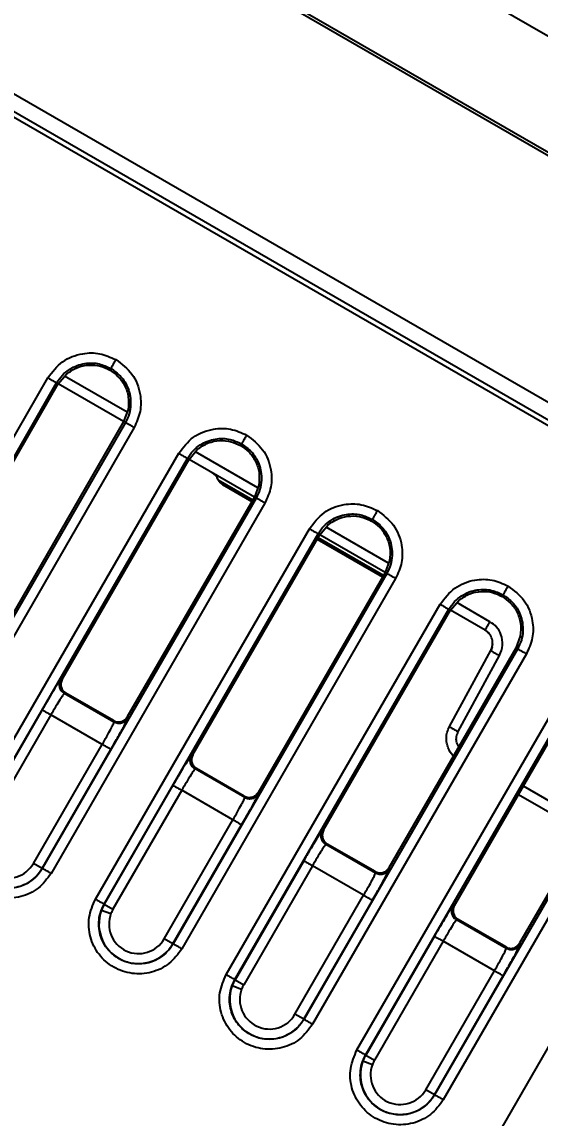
# Model space of a CAD drawing. Header units: millimetres. Extents: x 3916 to 10869, y 6515 to 11511.
# Drawn here: x 7031.68 to 7041.97, y 8816.11 to 8837.9 of the extents above; entities that cross this region are included whole.
import ezdxf

# ---------------------------------------------------------------- set-up
doc = ezdxf.new("R2010")
doc.units = ezdxf.units.MM
doc.header["$LTSCALE"] = 50
doc.header["$PDSIZE"] = -1
doc.layers.add('dim', color=4, linetype='Continuous', lineweight=18)
doc.styles.add('SLDTEXTSTYLE0', font='GULIM.TTC')
doc.dimstyles.new('ISO-25', dxfattribs={"dimtxt": 2.5, "dimasz": 2.5, "dimexe": 1.25, "dimexo": 0.625, "dimtad": 1, "dimtxsty": 'SLDTEXTSTYLE0', "dimcen": 2.5, "dimadec": 0, "dimazin": 0, "dimtfac": 1, "dimtmove": 0, "dimatfit": 3, "dimfxl": 0, "dimarcsym": 0})

# ---------------------------------------------------------------- blocks, each defined once
blk = doc.blocks.new('*D25')
at = {"layer": 'Defpoints', "color": 0}
for p in [(7076.309, 10374.327), (7037.279, 8872.803), (6982.133, 8777.288), (6894.787, 8441.677), (7076.309, 7240.741)]:
    blk.add_point(p, dxfattribs=at)
at = {"layer": 'dim', "color": 0, "lineweight": -2, "ltscale": 2}
blk.add_line((6975.883, 8766.463), (6798.441, 8459.124), dxfattribs=at)
blk.add_arc((7076.309, 8940.406), 530.736, 245.39976, 264.60024, dxfattribs=at)
at = {"layer": 'dim', "color": 0}
for points in [[(6859.194, 8465.247), (6851.55, 8450.437), (6810.941, 8480.775)], [(7025.972, 8403.701), (7026.757, 8420.349), (7076.309, 8409.669)]]:
    blk.add_solid(points, dxfattribs=at)
at = {"layer": 'dim', "color": 0, "insert": (6949.006, 8465.304), "char_height": 50, "attachment_point": 5, "rotation": 345, "style": 'SLDTEXTSTYLE0'}
blk.add_mtext('30%%d', dxfattribs=at)
blk = doc.blocks.new('*D27')
at = {"layer": 'Defpoints', "color": 0}
for p in [(6767.678, 9545.787), (7076.309, 9545.787), (7009.706, 8825.045)]:
    blk.add_point(p, dxfattribs=at)
at = {"layer": 'dim', "color": 0, "lineweight": -2, "ltscale": 2}
for p, q in [((7063.809, 9545.787), (6742.678, 9545.787)), ((6767.678, 8875.045), (6767.678, 9495.787)), ((6997.206, 8825.045), (6742.678, 8825.045))]:
    blk.add_line(p, q, dxfattribs=at)
at = {"layer": 'dim', "color": 0}
for points in [[(6776.012, 9495.787), (6759.345, 9495.787), (6767.678, 9545.787)], [(6759.345, 8875.045), (6776.012, 8875.045), (6767.678, 8825.045)]]:
    blk.add_solid(points, dxfattribs=at)
at = {"layer": 'dim', "color": 0, "insert": (6725.428, 9185.416), "char_height": 50, "attachment_point": 5, "rotation": 90, "style": 'SLDTEXTSTYLE0'}
blk.add_mtext('720,74', dxfattribs=at)
blk = doc.blocks.new('_Oblique')
at = {"color": 0, "linetype": 'ByBlock', "lineweight": -2}
blk.add_line((-0.5, -0.5), (0.5, 0.5), dxfattribs=at)
blk = doc.blocks.new('*D30')
at = {"layer": 'Defpoints', "color": 0}
for p in [(7009.706, 8825.045), (7076.309, 8670.617), (7009.706, 8645.617)]:
    blk.add_point(p, dxfattribs=at)
at = {"layer": 'dim', "color": 0, "lineweight": -2, "ltscale": 2}
for p, q in [((7009.706, 8812.545), (7009.706, 8620.617)), ((7076.309, 8658.117), (7076.309, 8620.617)), ((7009.706, 8645.617), (6743.86, 8645.617)), ((7076.309, 8645.617), (7009.706, 8645.617)), ((7059.706, 8645.617), (7109.706, 8645.617))]:
    blk.add_line(p, q, dxfattribs=at)
at = {"layer": 'dim', "color": 0, "lineweight": -2, "xscale": 50, "yscale": 50, "zscale": 50, "rotation": 180}
blk.add_blockref('_Oblique', (7009.706, 8645.617), dxfattribs=at)
at = {"layer": 'dim', "color": 0, "lineweight": -2, "xscale": 50, "yscale": 50, "zscale": 50}
blk.add_blockref('_Oblique', (7076.309, 8645.617), dxfattribs=at)
at = {"layer": 'dim', "color": 0, "insert": (6821.91, 8687.867), "char_height": 50, "attachment_point": 5, "style": 'SLDTEXTSTYLE0'}
blk.add_mtext('66,6', dxfattribs=at)
blk = doc.blocks.new('*D38')
at = {"layer": 'Defpoints', "color": 0}
for p in [(6978.468, 10706.054), (7076.309, 10374.327), (6982.133, 10314.286), (7037.279, 10218.771), (7076.309, 7240.741)]:
    blk.add_point(p, dxfattribs=at)
at = {"layer": 'dim', "color": 0, "lineweight": -2, "ltscale": 2}
for p, q in [((7076.309, 10386.827), (7076.309, 10739.614)), ((6975.883, 10325.111), (6782.087, 10660.777))]:
    blk.add_line(p, q, dxfattribs=at)
blk.add_arc((7076.309, 10151.168), 563.445, 95.08608, 114.91392, dxfattribs=at)
at = {"layer": 'dim', "color": 0}
for points in [[(7026.728, 10704.07), (7025.989, 10720.72), (7076.309, 10714.614)], [(6835.112, 10669.575), (6842.797, 10654.786), (6794.587, 10639.126)]]:
    blk.add_solid(points, dxfattribs=at)
at = {"layer": 'dim', "color": 0, "insert": (6920.417, 10732.965), "char_height": 50, "attachment_point": 5, "rotation": 15, "style": 'SLDTEXTSTYLE0'}
blk.add_mtext('30%%d', dxfattribs=at)

msp = doc.modelspace()

# ---------------------------------------------------------------- linework, layer by layer
at = {"color": 7, "linetype": 'Continuous', "lineweight": 25}
for p, q in [((7055.461, 8829.921), (6990.657, 8867.335)), ((7054.461, 8828.189), (6989.657, 8865.603)), ((6993.759, 8863.178), (7049.812, 8830.816)), ((6991.634, 8859.497), (7047.687, 8827.135)), ((7021.655, 8841.703), (7047.488, 8826.789)), ((7021.708, 8841.787), (7047.537, 8826.875)), ((7033.425, 8830.981), (7033.444, 8831.015)), ((7027.943, 8823.467), (7032.194, 8830.828)), ((7032.4, 8830.707), (7032.562, 8830.902)), ((7033.768, 8830.142), (7032.526, 8830.859)), ((7028.115, 8823.366), (7032.366, 8830.726)), ((7029.878, 8826.334), (7032.4, 8830.707)), ((7032.4, 8830.707), (7032.366, 8830.726)), ((7033.699, 8829.957), (7032.4, 8830.707)), ((7033.787, 8830.195), (7033.699, 8829.957)), ((7033.733, 8829.937), (7029.484, 8822.575)), ((7033.699, 8829.957), (7031.173, 8825.587)), ((7033.733, 8829.937), (7033.699, 8829.957)), ((7033.907, 8829.839), (7029.658, 8822.477)), ((7036.023, 8829.481), (7036.042, 8829.515)), ((7030.541, 8821.967), (7034.792, 8829.328)), ((7034.998, 8829.207), (7035.16, 8829.402)), ((7036.366, 8828.642), (7035.124, 8829.359)), ((7030.713, 8821.866), (7034.965, 8829.226)), ((7032.476, 8824.834), (7034.998, 8829.207)), ((7034.998, 8829.207), (7034.965, 8829.226)), ((7036.297, 8828.457), (7034.998, 8829.207)), ((7035.58, 8828.802), (7036.267, 8828.405)), ((7035.664, 8828.707), (7036.247, 8828.37)), ((7036.385, 8828.695), (7036.297, 8828.457)), ((7036.331, 8828.437), (7032.082, 8821.075)), ((7036.297, 8828.457), (7033.771, 8824.087)), ((7036.331, 8828.437), (7036.297, 8828.457)), ((7036.505, 8828.339), (7032.256, 8820.977)), ((7038.621, 8827.981), (7038.64, 8828.015)), ((7033.139, 8820.467), (7037.39, 8827.828)), ((7037.596, 8827.707), (7037.758, 8827.902)), ((7038.964, 8827.142), (7037.723, 8827.859)), ((7033.311, 8820.366), (7037.563, 8827.726)), ((7035.075, 8823.334), (7037.596, 8827.707)), ((7037.546, 8827.62), (7038.845, 8826.87)), ((7037.596, 8827.707), (7037.563, 8827.726)), ((7037.566, 8827.655), (7038.865, 8826.905)), ((7038.895, 8826.957), (7037.596, 8827.707)), ((7038.983, 8827.195), (7038.895, 8826.957)), ((7038.929, 8826.937), (7034.681, 8819.575)), ((7038.895, 8826.957), (7036.369, 8822.587)), ((7038.929, 8826.937), (7038.895, 8826.957)), ((7039.103, 8826.839), (7034.855, 8819.477)), ((7038.287, 8810.853), (7047.488, 8826.789)), ((7041.219, 8826.481), (7041.238, 8826.515)), ((7035.737, 8818.967), (7039.988, 8826.328)), ((7035.909, 8818.866), (7040.161, 8826.226)), ((7040.194, 8826.207), (7040.161, 8826.226)), ((7040.194, 8826.207), (7040.356, 8826.402)), ((7040.978, 8825.979), (7040.321, 8826.359)), ((7037.673, 8821.834), (7040.194, 8826.207)), ((7040.88, 8825.811), (7040.194, 8826.207)), ((7040.88, 8825.811), (7040.953, 8825.752)), ((7041.581, 8825.695), (7041.493, 8825.457)), ((7041.527, 8825.437), (7037.279, 8818.075)), ((7041.493, 8825.457), (7038.967, 8821.087)), ((7040.173, 8823.895), (7040.994, 8825.408)), ((7041.02, 8825.474), (7040.994, 8825.408)), ((7041.03, 8825.54), (7041.024, 8825.498)), ((7041.527, 8825.437), (7041.493, 8825.457)), ((7041.701, 8825.339), (7037.453, 8817.977)), ((7040.346, 8823.795), (7041.167, 8825.308)), ((7032.476, 8824.834), (7032.446, 8824.826)), ((7038.335, 8817.467), (7042.587, 8824.828)), ((7038.507, 8817.366), (7042.759, 8824.726)), ((7040.271, 8820.334), (7042.792, 8824.707)), ((7032.55, 8824.561), (7032.519, 8824.553)), ((7033.506, 8823.983), (7032.519, 8824.553)), ((7033.498, 8824.014), (7032.55, 8824.561)), ((7032.08, 8824.229), (7030.715, 8821.864)), ((7032.254, 8824.129), (7030.889, 8821.765)), ((7033.272, 8823.541), (7032.254, 8824.129)), ((7033.779, 8824.056), (7033.771, 8824.087)), ((7033.506, 8823.983), (7033.498, 8824.014)), ((7044.125, 8823.937), (7039.877, 8816.575)), ((7044.299, 8823.839), (7040.051, 8816.477)), ((7044.091, 8823.957), (7041.566, 8819.587)), ((7031.907, 8821.177), (7033.272, 8823.541)), ((7032.08, 8821.077), (7033.445, 8823.441)), ((7035.075, 8823.334), (7035.044, 8823.326)), ((7035.148, 8823.061), (7035.117, 8823.053)), ((7036.104, 8822.483), (7035.117, 8823.053)), ((7036.096, 8822.514), (7035.148, 8823.061)), ((7034.679, 8822.729), (7033.313, 8820.364)), ((7034.852, 8822.629), (7033.487, 8820.265)), ((7035.87, 8822.041), (7034.852, 8822.629)), ((7036.104, 8822.483), (7036.096, 8822.514)), ((7036.378, 8822.556), (7036.369, 8822.587)), ((7042.84, 8821.792), (7041.543, 8822.541)), ((7042.938, 8821.961), (7041.641, 8822.71)), ((7034.505, 8819.677), (7035.87, 8822.041)), ((7034.678, 8819.577), (7036.043, 8821.941)), ((7037.673, 8821.834), (7037.642, 8821.826)), ((7037.746, 8821.561), (7037.715, 8821.553)), ((7038.703, 8820.983), (7037.715, 8821.553)), ((7038.694, 8821.014), (7037.746, 8821.561)), ((7037.277, 8821.229), (7035.912, 8818.864)), ((7032.08, 8821.077), (7031.907, 8821.177)), ((7032.08, 8821.077), (7032.082, 8821.075)), ((7037.45, 8821.129), (7036.085, 8818.765)), ((7038.468, 8820.541), (7037.45, 8821.129)), ((7038.703, 8820.983), (7038.694, 8821.014)), ((7038.976, 8821.056), (7038.967, 8821.087)), ((7033.313, 8820.364), (7033.311, 8820.366)), ((7033.313, 8820.364), (7033.487, 8820.265)), ((7037.103, 8818.177), (7038.468, 8820.541)), ((7037.276, 8818.077), (7038.641, 8820.441)), ((7040.271, 8820.334), (7040.24, 8820.326)), ((7033.258, 8820.248), (7033.445, 8820.177)), ((7040.344, 8820.061), (7040.313, 8820.053)), ((7041.301, 8819.483), (7040.313, 8820.053)), ((7041.292, 8819.514), (7040.344, 8820.061)), ((7039.875, 8819.729), (7038.51, 8817.364)), ((7034.678, 8819.577), (7034.505, 8819.677)), ((7034.678, 8819.577), (7034.681, 8819.575)), ((7040.048, 8819.629), (7038.683, 8817.265)), ((7041.066, 8819.041), (7040.048, 8819.629)), ((7041.301, 8819.483), (7041.292, 8819.514)), ((7041.574, 8819.556), (7041.566, 8819.587)), ((7039.701, 8816.677), (7041.066, 8819.041)), ((7035.912, 8818.864), (7035.909, 8818.866)), ((7035.912, 8818.864), (7036.085, 8818.765)), ((7039.874, 8816.577), (7041.239, 8818.941)), ((7035.856, 8818.748), (7036.043, 8818.677)), ((7037.276, 8818.077), (7037.103, 8818.177)), ((7037.276, 8818.077), (7037.279, 8818.075)), ((7038.51, 8817.364), (7038.507, 8817.366)), ((7038.51, 8817.364), (7038.683, 8817.265)), ((7038.454, 8817.248), (7038.642, 8817.177)), ((7039.874, 8816.577), (7039.701, 8816.677)), ((7039.874, 8816.577), (7039.877, 8816.575))]:
    msp.add_line(p, q, dxfattribs=at)
for centre, radius, start, end in [((7035.304, 8828.684), 0.3, 23.1301, 60), ((7035.764, 8828.88), 0.2, 203.1301, 240), ((7031.398, 8821.471), 0.588, 159.4177, 330), ((7031.398, 8821.471), 0.788, 249.3434, 330), ((7033.996, 8819.971), 0.788, 150, 159.4177), ((7033.996, 8819.971), 0.788, 159.4177, 249.3434), ((7033.996, 8819.971), 0.588, 159.4177, 330), ((7033.996, 8819.971), 0.588, 150, 159.4177), ((7033.996, 8819.971), 0.788, 249.3434, 330), ((7036.594, 8818.471), 0.788, 150, 159.4177), ((7036.594, 8818.471), 0.788, 159.4177, 249.3434), ((7036.594, 8818.471), 0.588, 159.4177, 330), ((7036.594, 8818.471), 0.588, 150, 159.4177), ((7036.594, 8818.471), 0.788, 249.3434, 330), ((7039.192, 8816.971), 0.788, 150, 159.4185), ((7039.192, 8816.971), 0.788, 159.4185, 249.3442), ((7039.192, 8816.971), 0.588, 159.4185, 330), ((7039.192, 8816.971), 0.588, 150, 159.4185), ((7039.192, 8816.971), 0.788, 249.3442, 330)]:
    msp.add_arc(centre, radius, start, end, dxfattribs=at)
for points, knots in [([(7032.194, 8830.828), (7032.283, 8830.944), (7032.46, 8831.176), (7032.852, 8831.325), (7033.231, 8831.33), (7033.44, 8831.236), (7033.545, 8831.189)], [0, 0, 0, 0, 0.2796327, 0.5592479, 0.7796227, 1, 1, 1, 1]), ([(7032.366, 8830.726), (7032.402, 8830.779), (7032.472, 8830.883), (7032.615, 8830.997), (7032.768, 8831.075), (7032.968, 8831.127), (7033.207, 8831.124), (7033.369, 8831.049), (7033.444, 8831.015)], [0, 0, 0, 0, 0.15501, 0.30151, 0.439496, 0.568963, 0.801355, 1, 1, 1, 1]), ([(7032.562, 8830.902), (7032.633, 8830.951), (7032.769, 8831.046), (7033.009, 8831.091), (7033.234, 8831.072), (7033.363, 8831.011), (7033.425, 8830.981)], [0, 0, 0, 0, 0.277723, 0.536992, 0.777764, 1, 1, 1, 1]), ([(7033.545, 8831.189), (7033.53, 8831.164), (7033.501, 8831.114), (7033.468, 8831.057), (7033.448, 8831.022), (7033.445, 8831.017), (7033.444, 8831.015)], [0, 0, 0, 0, 0.279615, 0.559262, 0.77963, 1, 1, 1, 1]), ([(7033.444, 8831.015), (7033.511, 8830.967), (7033.657, 8830.864), (7033.779, 8830.659), (7033.834, 8830.46), (7033.843, 8830.288), (7033.815, 8830.107), (7033.761, 8829.995), (7033.733, 8829.937)], [0, 0, 0, 0, 0.1986445, 0.4310362, 0.5605039, 0.6984897, 0.8449898, 1, 1, 1, 1]), ([(7033.545, 8831.189), (7033.661, 8831.101), (7033.894, 8830.923), (7034.043, 8830.532), (7034.048, 8830.152), (7033.954, 8829.943), (7033.907, 8829.839)], [0, 0, 0, 0, 0.279628, 0.559243, 0.779619, 1, 1, 1, 1]), ([(7033.425, 8830.981), (7033.481, 8830.943), (7033.599, 8830.862), (7033.728, 8830.677), (7033.809, 8830.446), (7033.794, 8830.28), (7033.787, 8830.195)], [0, 0, 0, 0, 0.222236, 0.463008, 0.722277, 1, 1, 1, 1]), ([(7034.792, 8829.328), (7034.881, 8829.444), (7035.058, 8829.676), (7035.45, 8829.825), (7035.829, 8829.83), (7036.038, 8829.736), (7036.143, 8829.689)], [0, 0, 0, 0, 0.2796327, 0.5592479, 0.7796227, 1, 1, 1, 1]), ([(7034.965, 8829.226), (7035, 8829.279), (7035.07, 8829.383), (7035.213, 8829.497), (7035.366, 8829.575), (7035.566, 8829.627), (7035.805, 8829.624), (7035.967, 8829.549), (7036.042, 8829.515)], [0, 0, 0, 0, 0.15501, 0.30151, 0.439496, 0.568963, 0.801355, 1, 1, 1, 1]), ([(7035.16, 8829.402), (7035.231, 8829.451), (7035.367, 8829.546), (7035.607, 8829.591), (7035.832, 8829.572), (7035.961, 8829.511), (7036.023, 8829.481)], [0, 0, 0, 0, 0.277723, 0.536992, 0.777764, 1, 1, 1, 1]), ([(7036.143, 8829.689), (7036.128, 8829.664), (7036.099, 8829.614), (7036.066, 8829.557), (7036.046, 8829.522), (7036.043, 8829.517), (7036.042, 8829.515)], [0, 0, 0, 0, 0.2796152, 0.5592618, 0.7796304, 1, 1, 1, 1]), ([(7036.042, 8829.515), (7036.109, 8829.467), (7036.255, 8829.364), (7036.377, 8829.159), (7036.432, 8828.96), (7036.441, 8828.788), (7036.413, 8828.607), (7036.359, 8828.495), (7036.331, 8828.437)], [0, 0, 0, 0, 0.198645, 0.431036, 0.560504, 0.69849, 0.84499, 1, 1, 1, 1]), ([(7036.143, 8829.689), (7036.259, 8829.601), (7036.492, 8829.423), (7036.641, 8829.032), (7036.646, 8828.652), (7036.552, 8828.443), (7036.505, 8828.339)], [0, 0, 0, 0, 0.2796281, 0.5592426, 0.779619, 1, 1, 1, 1]), ([(7036.023, 8829.481), (7036.079, 8829.443), (7036.197, 8829.362), (7036.326, 8829.177), (7036.407, 8828.946), (7036.392, 8828.78), (7036.385, 8828.695)], [0, 0, 0, 0, 0.222236, 0.4630079, 0.7222771, 1, 1, 1, 1]), ([(7037.39, 8827.828), (7037.479, 8827.944), (7037.656, 8828.176), (7038.048, 8828.325), (7038.427, 8828.33), (7038.636, 8828.236), (7038.741, 8828.189)], [0, 0, 0, 0, 0.279633, 0.559248, 0.779623, 1, 1, 1, 1]), ([(7038.741, 8828.189), (7038.726, 8828.164), (7038.697, 8828.114), (7038.664, 8828.057), (7038.644, 8828.022), (7038.641, 8828.017), (7038.64, 8828.015)], [0, 0, 0, 0, 0.279615, 0.559262, 0.77963, 1, 1, 1, 1]), ([(7038.741, 8828.189), (7038.857, 8828.101), (7039.09, 8827.923), (7039.239, 8827.532), (7039.244, 8827.152), (7039.15, 8826.943), (7039.103, 8826.839)], [0, 0, 0, 0, 0.279628, 0.559243, 0.779619, 1, 1, 1, 1]), ([(7037.563, 8827.726), (7037.599, 8827.779), (7037.668, 8827.883), (7037.811, 8827.997), (7037.964, 8828.075), (7038.164, 8828.127), (7038.403, 8828.124), (7038.565, 8828.049), (7038.64, 8828.015)], [0, 0, 0, 0, 0.15501, 0.30151, 0.439496, 0.568963, 0.801355, 1, 1, 1, 1]), ([(7037.758, 8827.902), (7037.829, 8827.951), (7037.965, 8828.046), (7038.205, 8828.091), (7038.43, 8828.072), (7038.559, 8828.011), (7038.621, 8827.981)], [0, 0, 0, 0, 0.277723, 0.536992, 0.777764, 1, 1, 1, 1]), ([(7038.621, 8827.981), (7038.677, 8827.943), (7038.795, 8827.862), (7038.924, 8827.677), (7039.005, 8827.446), (7038.99, 8827.28), (7038.983, 8827.195)], [0, 0, 0, 0, 0.222236, 0.463008, 0.722277, 1, 1, 1, 1]), ([(7038.64, 8828.015), (7038.707, 8827.967), (7038.853, 8827.864), (7038.975, 8827.659), (7039.03, 8827.46), (7039.039, 8827.288), (7039.012, 8827.107), (7038.957, 8826.995), (7038.929, 8826.937)], [0, 0, 0, 0, 0.198645, 0.431036, 0.560504, 0.69849, 0.84499, 1, 1, 1, 1]), ([(7039.988, 8826.328), (7040.077, 8826.444), (7040.255, 8826.676), (7040.646, 8826.825), (7041.025, 8826.83), (7041.234, 8826.736), (7041.339, 8826.689)], [0, 0, 0, 0, 0.279633, 0.559248, 0.779623, 1, 1, 1, 1]), ([(7041.339, 8826.689), (7041.324, 8826.664), (7041.295, 8826.614), (7041.262, 8826.557), (7041.242, 8826.522), (7041.24, 8826.517), (7041.238, 8826.515)], [0, 0, 0, 0, 0.279615, 0.559262, 0.77963, 1, 1, 1, 1]), ([(7041.339, 8826.689), (7041.455, 8826.601), (7041.688, 8826.423), (7041.837, 8826.032), (7041.842, 8825.652), (7041.748, 8825.443), (7041.701, 8825.339)], [0, 0, 0, 0, 0.279628, 0.559243, 0.779619, 1, 1, 1, 1]), ([(7040.161, 8826.226), (7040.197, 8826.279), (7040.266, 8826.383), (7040.409, 8826.497), (7040.562, 8826.575), (7040.762, 8826.627), (7041.001, 8826.624), (7041.163, 8826.549), (7041.238, 8826.515)], [0, 0, 0, 0, 0.15501, 0.30151, 0.439496, 0.568963, 0.801355, 1, 1, 1, 1]), ([(7040.356, 8826.402), (7040.427, 8826.451), (7040.563, 8826.546), (7040.803, 8826.591), (7041.028, 8826.572), (7041.157, 8826.511), (7041.219, 8826.481)], [0, 0, 0, 0, 0.277723, 0.536992, 0.777764, 1, 1, 1, 1]), ([(7041.219, 8826.481), (7041.275, 8826.443), (7041.393, 8826.362), (7041.522, 8826.177), (7041.603, 8825.946), (7041.589, 8825.78), (7041.581, 8825.695)], [0, 0, 0, 0, 0.222236, 0.4630079, 0.7222771, 1, 1, 1, 1]), ([(7041.238, 8826.515), (7041.305, 8826.467), (7041.451, 8826.364), (7041.573, 8826.159), (7041.628, 8825.96), (7041.637, 8825.788), (7041.61, 8825.607), (7041.555, 8825.495), (7041.527, 8825.437)], [0, 0, 0, 0, 0.198645, 0.431036, 0.560504, 0.69849, 0.84499, 1, 1, 1, 1]), ([(7040.994, 8825.408), (7041.004, 8825.429), (7041.023, 8825.471), (7041.032, 8825.539), (7041.028, 8825.603), (7041.007, 8825.677), (7040.961, 8825.754), (7040.906, 8825.793), (7040.88, 8825.811)], [0, 0, 0, 0, 0.153786, 0.299409, 0.436864, 0.566149, 0.799249, 1, 1, 1, 1]), ([(7041.167, 8825.308), (7041.194, 8825.376), (7041.247, 8825.511), (7041.21, 8825.716), (7041.117, 8825.88), (7041.024, 8825.946), (7040.978, 8825.979)], [0, 0, 0, 0, 0.280035, 0.559513, 0.779754, 1, 1, 1, 1]), ([(7032.446, 8824.826), (7032.436, 8824.814), (7032.416, 8824.79), (7032.317, 8824.63), (7032.2, 8824.435), (7032.12, 8824.297), (7032.08, 8824.229)], [0, 0, 0, 0, 0.280479, 0.559642, 0.779739, 1, 1, 1, 1]), ([(7032.476, 8824.834), (7032.466, 8824.81), (7032.445, 8824.761), (7032.452, 8824.681), (7032.486, 8824.608), (7032.529, 8824.577), (7032.55, 8824.561)], [0, 0, 0, 0, 0.250995, 0.500158, 0.751744, 1, 1, 1, 1]), ([(7032.519, 8824.553), (7032.516, 8824.55), (7032.51, 8824.546), (7032.483, 8824.507), (7032.432, 8824.429), (7032.35, 8824.294), (7032.285, 8824.183), (7032.254, 8824.129)], [0, 0, 0, 0, 0.152536, 0.286985, 0.500797, 0.757323, 1, 1, 1, 1]), ([(7033.445, 8823.441), (7033.495, 8823.529), (7033.596, 8823.704), (7033.706, 8823.904), (7033.77, 8824.027), (7033.776, 8824.046), (7033.779, 8824.056)], [0, 0, 0, 0, 0.280483, 0.559648, 0.779743, 1, 1, 1, 1]), ([(7033.498, 8824.014), (7033.522, 8824.003), (7033.57, 8823.982), (7033.651, 8823.989), (7033.724, 8824.023), (7033.755, 8824.065), (7033.771, 8824.087)], [0, 0, 0, 0, 0.248257, 0.499844, 0.749006, 1, 1, 1, 1]), ([(7033.272, 8823.541), (7033.303, 8823.595), (7033.367, 8823.707), (7033.442, 8823.846), (7033.485, 8823.928), (7033.505, 8823.972), (7033.506, 8823.979), (7033.506, 8823.983)], [0, 0, 0, 0, 0.2426561, 0.4992033, 0.7129812, 0.8474384, 1, 1, 1, 1]), ([(7040.253, 8823.311), (7040.249, 8823.314), (7040.198, 8823.354), (7040.152, 8823.447), (7040.116, 8823.57), (7040.109, 8823.676), (7040.124, 8823.789), (7040.156, 8823.859), (7040.173, 8823.895)], [0, 0, 0, 0, 0.023177, 0.308141, 0.466164, 0.634152, 0.8121, 1, 1, 1, 1]), ([(7040.358, 8823.493), (7040.341, 8823.527), (7040.307, 8823.591), (7040.307, 8823.701), (7040.333, 8823.764), (7040.346, 8823.795)], [0, 0, 0, 0, 0.358735, 0.681228, 1, 1, 1, 1]), ([(7035.044, 8823.326), (7035.034, 8823.314), (7035.014, 8823.29), (7034.915, 8823.13), (7034.798, 8822.935), (7034.718, 8822.797), (7034.679, 8822.729)], [0, 0, 0, 0, 0.280479, 0.559642, 0.779739, 1, 1, 1, 1]), ([(7035.075, 8823.334), (7035.064, 8823.31), (7035.043, 8823.261), (7035.05, 8823.181), (7035.084, 8823.108), (7035.127, 8823.077), (7035.148, 8823.061)], [0, 0, 0, 0, 0.250995, 0.500158, 0.751744, 1, 1, 1, 1]), ([(7035.117, 8823.053), (7035.114, 8823.05), (7035.108, 8823.046), (7035.081, 8823.007), (7035.03, 8822.929), (7034.948, 8822.794), (7034.883, 8822.683), (7034.852, 8822.629)], [0, 0, 0, 0, 0.152536, 0.286985, 0.500797, 0.757323, 1, 1, 1, 1]), ([(7036.043, 8821.941), (7036.093, 8822.029), (7036.194, 8822.204), (7036.304, 8822.404), (7036.368, 8822.527), (7036.374, 8822.546), (7036.378, 8822.556)], [0, 0, 0, 0, 0.280483, 0.559648, 0.779743, 1, 1, 1, 1]), ([(7036.096, 8822.514), (7036.12, 8822.503), (7036.169, 8822.482), (7036.249, 8822.489), (7036.322, 8822.523), (7036.354, 8822.565), (7036.369, 8822.587)], [0, 0, 0, 0, 0.248257, 0.499844, 0.749006, 1, 1, 1, 1]), ([(7035.87, 8822.041), (7035.901, 8822.095), (7035.965, 8822.207), (7036.04, 8822.346), (7036.083, 8822.428), (7036.103, 8822.472), (7036.104, 8822.479), (7036.104, 8822.483)], [0, 0, 0, 0, 0.242656, 0.499203, 0.712981, 0.847438, 1, 1, 1, 1]), ([(7032.256, 8820.977), (7032.179, 8820.872), (7032.023, 8820.662), (7031.66, 8820.491), (7031.266, 8820.464), (7030.89, 8820.592), (7030.592, 8820.853), (7030.418, 8821.208), (7030.385, 8821.608), (7030.489, 8821.848), (7030.541, 8821.967)], [0, 0, 0, 0, 0.125054, 0.250045, 0.375039, 0.500033, 0.625026, 0.750018, 0.875009, 1, 1, 1, 1]), ([(7032.082, 8821.075), (7032.047, 8821.022), (7031.977, 8820.919), (7031.835, 8820.804), (7031.683, 8820.727), (7031.484, 8820.674), (7031.25, 8820.678), (7031.003, 8820.77), (7030.795, 8820.934), (7030.668, 8821.138), (7030.612, 8821.339), (7030.602, 8821.512), (7030.63, 8821.695), (7030.685, 8821.808), (7030.713, 8821.866)], [0, 0, 0, 0, 0.077175, 0.150034, 0.218572, 0.282785, 0.397749, 0.495555, 0.596373, 0.71381, 0.779074, 0.84853, 0.922174, 1, 1, 1, 1]), ([(7037.642, 8821.826), (7037.632, 8821.814), (7037.612, 8821.79), (7037.513, 8821.63), (7037.396, 8821.435), (7037.316, 8821.297), (7037.277, 8821.229)], [0, 0, 0, 0, 0.280479, 0.559642, 0.779739, 1, 1, 1, 1]), ([(7037.673, 8821.834), (7037.662, 8821.81), (7037.641, 8821.761), (7037.648, 8821.681), (7037.683, 8821.608), (7037.725, 8821.577), (7037.746, 8821.561)], [0, 0, 0, 0, 0.250995, 0.500158, 0.751744, 1, 1, 1, 1]), ([(7037.715, 8821.553), (7037.712, 8821.55), (7037.706, 8821.546), (7037.679, 8821.507), (7037.628, 8821.429), (7037.546, 8821.294), (7037.481, 8821.183), (7037.45, 8821.129)], [0, 0, 0, 0, 0.152536, 0.286985, 0.500797, 0.757323, 1, 1, 1, 1]), ([(7038.641, 8820.441), (7038.692, 8820.529), (7038.792, 8820.704), (7038.902, 8820.904), (7038.966, 8821.027), (7038.972, 8821.046), (7038.976, 8821.056)], [0, 0, 0, 0, 0.280483, 0.559648, 0.779743, 1, 1, 1, 1]), ([(7038.694, 8821.014), (7038.718, 8821.003), (7038.767, 8820.982), (7038.847, 8820.989), (7038.92, 8821.023), (7038.952, 8821.065), (7038.967, 8821.087)], [0, 0, 0, 0, 0.248257, 0.499844, 0.749006, 1, 1, 1, 1]), ([(7038.468, 8820.541), (7038.499, 8820.595), (7038.563, 8820.707), (7038.639, 8820.846), (7038.681, 8820.928), (7038.701, 8820.972), (7038.702, 8820.979), (7038.703, 8820.983)], [0, 0, 0, 0, 0.242656, 0.499203, 0.712981, 0.847438, 1, 1, 1, 1]), ([(7034.855, 8819.477), (7034.777, 8819.372), (7034.621, 8819.162), (7034.258, 8818.991), (7033.864, 8818.964), (7033.488, 8819.092), (7033.19, 8819.353), (7033.016, 8819.708), (7032.983, 8820.108), (7033.087, 8820.348), (7033.139, 8820.467)], [0, 0, 0, 0, 0.125054, 0.250045, 0.375039, 0.500033, 0.625026, 0.750018, 0.875009, 1, 1, 1, 1]), ([(7034.681, 8819.575), (7034.645, 8819.522), (7034.575, 8819.419), (7034.433, 8819.304), (7034.281, 8819.227), (7034.082, 8819.174), (7033.848, 8819.178), (7033.602, 8819.27), (7033.393, 8819.434), (7033.266, 8819.638), (7033.21, 8819.839), (7033.2, 8820.012), (7033.228, 8820.195), (7033.283, 8820.308), (7033.311, 8820.366)], [0, 0, 0, 0, 0.077175, 0.150034, 0.218572, 0.282785, 0.397749, 0.495555, 0.596373, 0.71381, 0.779074, 0.84853, 0.922174, 1, 1, 1, 1]), ([(7040.271, 8820.334), (7040.26, 8820.31), (7040.239, 8820.261), (7040.246, 8820.181), (7040.281, 8820.108), (7040.323, 8820.077), (7040.344, 8820.061)], [0, 0, 0, 0, 0.250995, 0.500158, 0.751744, 1, 1, 1, 1]), ([(7040.24, 8820.326), (7040.23, 8820.314), (7040.21, 8820.29), (7040.112, 8820.131), (7039.995, 8819.935), (7039.915, 8819.798), (7039.875, 8819.729)], [0, 0, 0, 0, 0.279482, 0.558654, 0.778738, 1, 1, 1, 1]), ([(7040.313, 8820.053), (7040.31, 8820.05), (7040.304, 8820.046), (7040.277, 8820.007), (7040.226, 8819.929), (7040.144, 8819.794), (7040.079, 8819.683), (7040.048, 8819.629)], [0, 0, 0, 0, 0.152534, 0.286983, 0.500798, 0.757326, 1, 1, 1, 1]), ([(7041.066, 8819.041), (7041.097, 8819.095), (7041.161, 8819.207), (7041.237, 8819.346), (7041.279, 8819.428), (7041.299, 8819.472), (7041.3, 8819.479), (7041.301, 8819.483)], [0, 0, 0, 0, 0.242656, 0.499203, 0.712981, 0.847438, 1, 1, 1, 1]), ([(7041.239, 8818.941), (7041.29, 8819.029), (7041.39, 8819.204), (7041.5, 8819.404), (7041.564, 8819.527), (7041.57, 8819.546), (7041.574, 8819.556)], [0, 0, 0, 0, 0.280483, 0.559647, 0.779743, 1, 1, 1, 1]), ([(7041.292, 8819.514), (7041.316, 8819.503), (7041.365, 8819.482), (7041.445, 8819.489), (7041.518, 8819.523), (7041.55, 8819.565), (7041.566, 8819.587)], [0, 0, 0, 0, 0.248257, 0.499844, 0.749006, 1, 1, 1, 1]), ([(7037.453, 8817.977), (7037.375, 8817.872), (7037.219, 8817.662), (7036.856, 8817.491), (7036.462, 8817.464), (7036.086, 8817.592), (7035.788, 8817.853), (7035.614, 8818.208), (7035.581, 8818.608), (7035.685, 8818.848), (7035.737, 8818.967)], [0, 0, 0, 0, 0.125054, 0.250045, 0.375039, 0.500033, 0.625026, 0.750018, 0.875009, 1, 1, 1, 1]), ([(7037.279, 8818.075), (7037.243, 8818.022), (7037.173, 8817.919), (7037.031, 8817.804), (7036.879, 8817.727), (7036.68, 8817.674), (7036.446, 8817.678), (7036.2, 8817.77), (7035.991, 8817.934), (7035.864, 8818.138), (7035.808, 8818.339), (7035.798, 8818.512), (7035.826, 8818.695), (7035.881, 8818.808), (7035.909, 8818.866)], [0, 0, 0, 0, 0.077175, 0.150034, 0.218572, 0.282785, 0.397749, 0.495555, 0.596373, 0.71381, 0.779074, 0.84853, 0.922174, 1, 1, 1, 1]), ([(7040.051, 8816.477), (7039.973, 8816.372), (7039.817, 8816.162), (7039.454, 8815.991), (7039.06, 8815.964), (7038.684, 8816.092), (7038.386, 8816.353), (7038.212, 8816.708), (7038.179, 8817.108), (7038.283, 8817.348), (7038.335, 8817.467)], [0, 0, 0, 0, 0.125054, 0.250045, 0.375039, 0.500033, 0.625026, 0.750018, 0.875009, 1, 1, 1, 1]), ([(7039.877, 8816.575), (7039.841, 8816.522), (7039.771, 8816.419), (7039.629, 8816.304), (7039.477, 8816.227), (7039.278, 8816.174), (7039.044, 8816.178), (7038.798, 8816.27), (7038.589, 8816.434), (7038.462, 8816.638), (7038.406, 8816.839), (7038.396, 8817.012), (7038.424, 8817.195), (7038.479, 8817.308), (7038.507, 8817.366)], [0, 0, 0, 0, 0.077175, 0.150034, 0.218572, 0.282785, 0.397749, 0.495555, 0.596373, 0.71381, 0.779074, 0.84853, 0.922174, 1, 1, 1, 1])]:
    msp.add_open_spline(points, degree=3, knots=knots, dxfattribs=at)
for points in [[(7032.194, 8830.828), (7032.217, 8830.815), (7032.261, 8830.789), (7032.318, 8830.756), (7032.358, 8830.732), (7032.364, 8830.728), (7032.366, 8830.726)], [(7033.907, 8829.839), (7033.884, 8829.852), (7033.84, 8829.878), (7033.783, 8829.91), (7033.742, 8829.933), (7033.736, 8829.936), (7033.733, 8829.937)], [(7034.792, 8829.328), (7034.815, 8829.315), (7034.859, 8829.289), (7034.916, 8829.256), (7034.956, 8829.232), (7034.962, 8829.228), (7034.965, 8829.226)], [(7036.505, 8828.339), (7036.482, 8828.352), (7036.438, 8828.378), (7036.381, 8828.41), (7036.34, 8828.433), (7036.334, 8828.436), (7036.331, 8828.437)], [(7037.39, 8827.828), (7037.413, 8827.815), (7037.457, 8827.789), (7037.514, 8827.756), (7037.554, 8827.732), (7037.56, 8827.728), (7037.563, 8827.726)], [(7039.103, 8826.839), (7039.081, 8826.852), (7039.036, 8826.878), (7038.979, 8826.91), (7038.938, 8826.933), (7038.932, 8826.936), (7038.929, 8826.937)], [(7039.988, 8826.328), (7040.011, 8826.315), (7040.055, 8826.289), (7040.112, 8826.256), (7040.152, 8826.232), (7040.158, 8826.228), (7040.161, 8826.226)], [(7040.88, 8825.811), (7040.882, 8825.813), (7040.885, 8825.818), (7040.907, 8825.857), (7040.939, 8825.913), (7040.965, 8825.957), (7040.978, 8825.979)], [(7040.994, 8825.408), (7040.996, 8825.406), (7041.001, 8825.402), (7041.041, 8825.378), (7041.098, 8825.345), (7041.144, 8825.32), (7041.167, 8825.308)], [(7041.701, 8825.339), (7041.679, 8825.352), (7041.634, 8825.378), (7041.577, 8825.41), (7041.537, 8825.433), (7041.53, 8825.436), (7041.527, 8825.437)], [(7032.446, 8824.826), (7032.435, 8824.802), (7032.414, 8824.753), (7032.421, 8824.673), (7032.455, 8824.6), (7032.498, 8824.569), (7032.519, 8824.553)], [(7032.08, 8824.229), (7032.084, 8824.227), (7032.09, 8824.224), (7032.13, 8824.2), (7032.187, 8824.168), (7032.231, 8824.142), (7032.254, 8824.129)], [(7033.779, 8824.056), (7033.764, 8824.035), (7033.732, 8823.992), (7033.659, 8823.958), (7033.579, 8823.951), (7033.531, 8823.972), (7033.506, 8823.983)], [(7040.173, 8823.895), (7040.175, 8823.893), (7040.18, 8823.889), (7040.219, 8823.865), (7040.277, 8823.833), (7040.323, 8823.807), (7040.346, 8823.795)], [(7033.445, 8823.441), (7033.442, 8823.443), (7033.436, 8823.446), (7033.395, 8823.47), (7033.339, 8823.502), (7033.294, 8823.528), (7033.272, 8823.541)], [(7035.044, 8823.326), (7035.033, 8823.302), (7035.012, 8823.253), (7035.019, 8823.173), (7035.054, 8823.1), (7035.096, 8823.069), (7035.117, 8823.053)], [(7034.679, 8822.729), (7034.682, 8822.727), (7034.688, 8822.724), (7034.728, 8822.7), (7034.785, 8822.668), (7034.829, 8822.642), (7034.852, 8822.629)], [(7036.378, 8822.556), (7036.362, 8822.535), (7036.33, 8822.492), (7036.257, 8822.458), (7036.177, 8822.451), (7036.129, 8822.472), (7036.104, 8822.483)], [(7036.043, 8821.941), (7036.04, 8821.943), (7036.034, 8821.946), (7035.994, 8821.97), (7035.937, 8822.002), (7035.892, 8822.028), (7035.87, 8822.041)], [(7037.642, 8821.826), (7037.631, 8821.802), (7037.611, 8821.753), (7037.618, 8821.673), (7037.652, 8821.6), (7037.694, 8821.569), (7037.715, 8821.553)], [(7037.277, 8821.229), (7037.28, 8821.227), (7037.286, 8821.224), (7037.326, 8821.2), (7037.383, 8821.168), (7037.427, 8821.142), (7037.45, 8821.129)], [(7032.256, 8820.977), (7032.234, 8820.99), (7032.189, 8821.015), (7032.133, 8821.048), (7032.092, 8821.07), (7032.086, 8821.074), (7032.082, 8821.075)], [(7038.976, 8821.056), (7038.96, 8821.035), (7038.928, 8820.992), (7038.855, 8820.958), (7038.775, 8820.951), (7038.727, 8820.972), (7038.703, 8820.983)], [(7033.139, 8820.467), (7033.161, 8820.454), (7033.206, 8820.429), (7033.262, 8820.396), (7033.302, 8820.372), (7033.308, 8820.368), (7033.311, 8820.366)], [(7038.641, 8820.441), (7038.638, 8820.443), (7038.632, 8820.446), (7038.592, 8820.47), (7038.535, 8820.502), (7038.49, 8820.528), (7038.468, 8820.541)], [(7040.24, 8820.326), (7040.23, 8820.302), (7040.209, 8820.253), (7040.216, 8820.173), (7040.25, 8820.1), (7040.292, 8820.069), (7040.313, 8820.053)], [(7039.875, 8819.729), (7039.878, 8819.727), (7039.884, 8819.724), (7039.924, 8819.7), (7039.981, 8819.668), (7040.026, 8819.642), (7040.048, 8819.629)], [(7034.855, 8819.477), (7034.832, 8819.49), (7034.788, 8819.515), (7034.731, 8819.548), (7034.69, 8819.57), (7034.684, 8819.574), (7034.681, 8819.575)], [(7041.574, 8819.556), (7041.558, 8819.535), (7041.527, 8819.492), (7041.453, 8819.458), (7041.373, 8819.451), (7041.325, 8819.472), (7041.301, 8819.483)], [(7041.239, 8818.941), (7041.236, 8818.943), (7041.23, 8818.946), (7041.19, 8818.97), (7041.133, 8819.002), (7041.088, 8819.028), (7041.066, 8819.041)], [(7035.737, 8818.967), (7035.759, 8818.954), (7035.804, 8818.929), (7035.86, 8818.896), (7035.9, 8818.872), (7035.906, 8818.868), (7035.909, 8818.866)], [(7037.453, 8817.977), (7037.43, 8817.99), (7037.386, 8818.015), (7037.329, 8818.048), (7037.288, 8818.07), (7037.282, 8818.074), (7037.279, 8818.075)], [(7038.335, 8817.467), (7038.357, 8817.454), (7038.402, 8817.429), (7038.458, 8817.396), (7038.498, 8817.372), (7038.504, 8817.368), (7038.507, 8817.366)], [(7040.051, 8816.477), (7040.028, 8816.49), (7039.984, 8816.515), (7039.927, 8816.548), (7039.886, 8816.57), (7039.88, 8816.574), (7039.877, 8816.575)]]:
    msp.add_open_spline(points, degree=3, dxfattribs=at)

# ---------------------------------------------------------------- dimensions: what is measured, and where the dimension line sits
at = {"layer": 'dim', "ltscale": 2}
dim = msp.add_angular_dim_2l(base=(6978.468, 10706.054), line1=((6982.133, 10314.286), (7037.279, 10218.771)), line2=((7076.309, 7240.741), (7076.309, 10374.327)), dimstyle='ISO-25', override={"dimscale": 20}, dxfattribs=at)
dim.commit()
dim.dimension.update_dxf_attribs({"geometry": '*D38', "text_midpoint": (6930.479, 10695.415), "dimtype": 162})
dim = msp.add_angular_dim_2l(base=(6894.787, 8441.677), line1=((6982.133, 8777.288), (7037.279, 8872.803)), line2=((7076.309, 7240.741), (7076.309, 10374.327)), dimstyle='ISO-25', override={"dimscale": 20}, dxfattribs=at)
dim.commit()
dim.dimension.update_dxf_attribs({"geometry": '*D25', "text_midpoint": (6949.006, 8465.304)})
dim = msp.add_linear_dim(base=(6767.678, 9545.787), p1=(7009.706, 8825.045), p2=(7076.309, 9545.787), angle=90, dimstyle='ISO-25', override={"dimscale": 20}, dxfattribs=at)
dim.commit()
dim.dimension.update_dxf_attribs({"geometry": '*D27', "text_midpoint": (6725.428, 9185.416)})
dim = msp.add_linear_dim(base=(7009.706, 8645.617), p1=(7076.309, 8670.617), p2=(7009.706, 8825.045), dimstyle='ISO-25', override={"dimscale": 20, "dimblk1": 'Oblique', "dimblk2": 'Oblique', "dimsah": 1}, dxfattribs=at)
dim.commit()
dim.dimension.update_dxf_attribs({"geometry": '*D30', "text_midpoint": (6821.91, 8645.617), "dimtype": 160})

doc.saveas('drawing.dxf')
